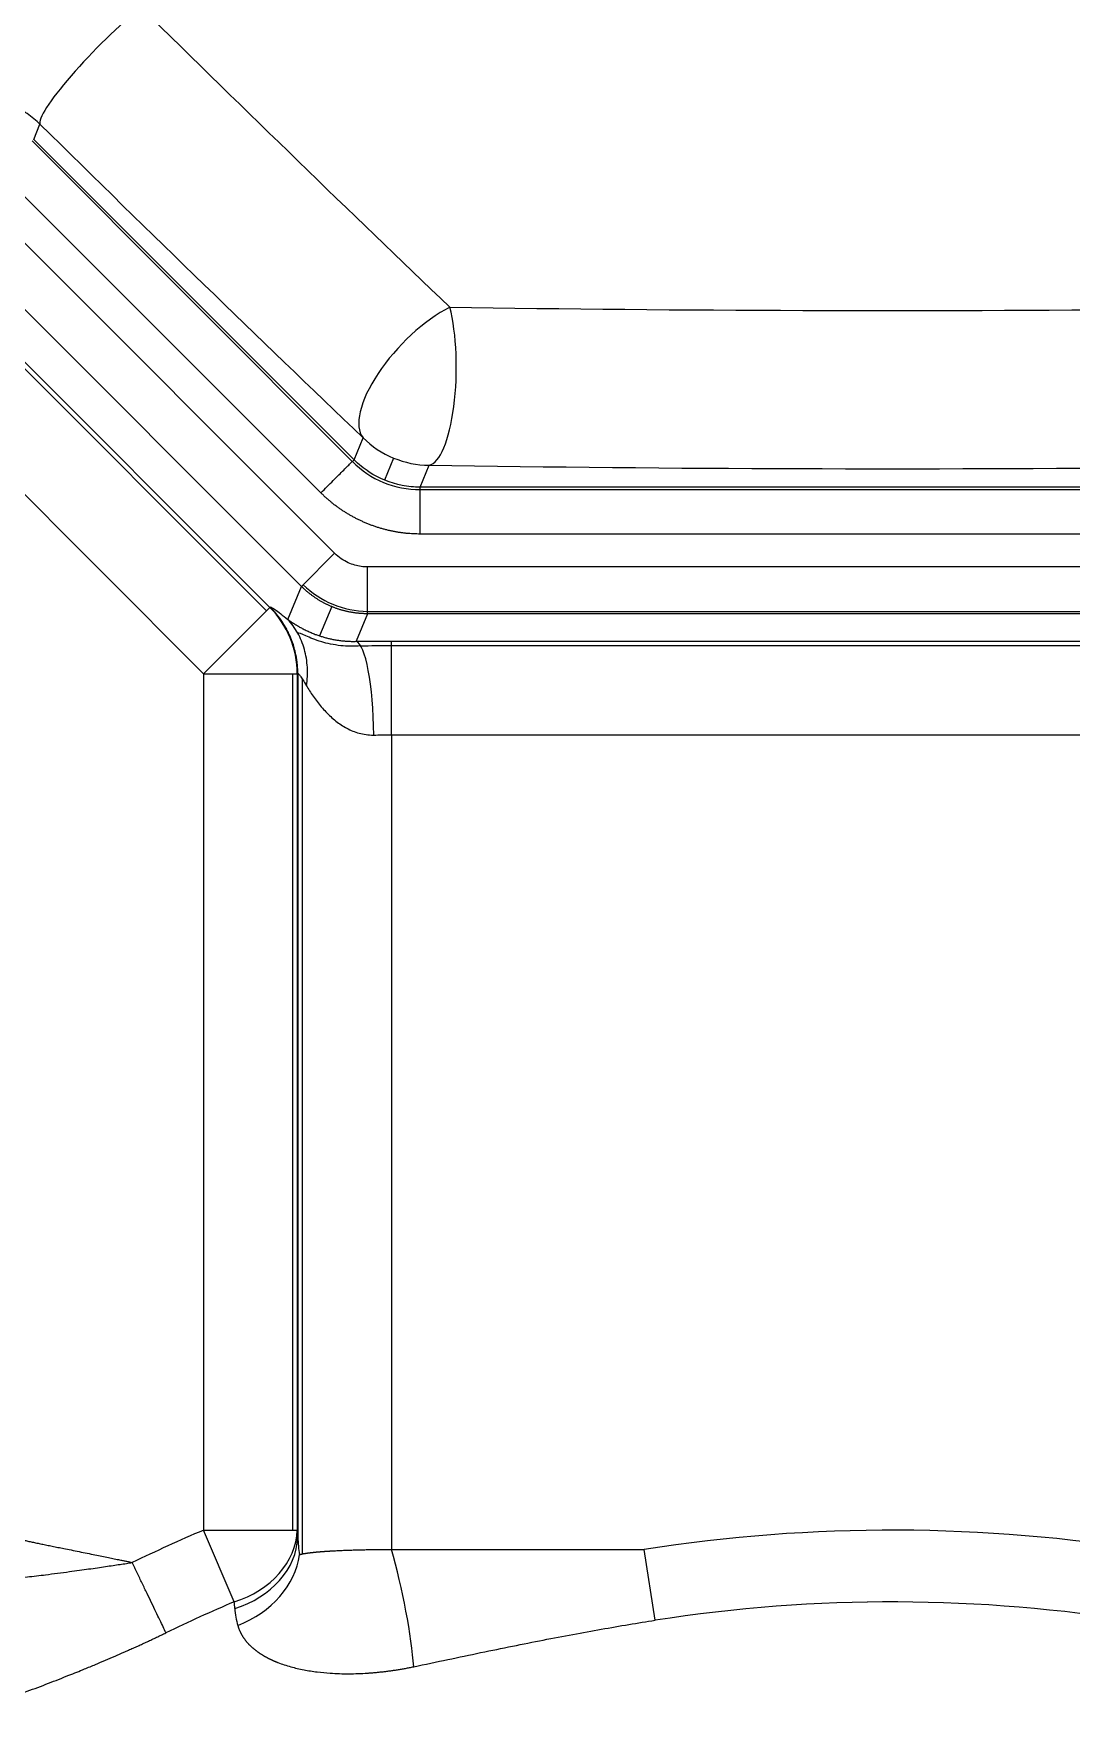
# Model space of a CAD drawing. Header units: millimetres. Extents: x 409 to 2276, y 1039 to 1674.
# Drawn here: x 1738.97 to 1750.04, y 1477.32 to 1495.32 of the extents above; entities that cross this region are included whole.
import ezdxf

# ---------------------------------------------------------------- set-up
doc = ezdxf.new("R2010")
doc.units = ezdxf.units.MM
doc.layers.add('粗实线层', color=7, linetype='Continuous', lineweight=35)

msp = doc.modelspace()

# ---------------------------------------------------------------- linework, layer by layer
at = {"layer": '粗实线层', "lineweight": 20}
for p, q in [((1738.968, 1494.195), (1739.035, 1494.356)), ((1738.951, 1494.178), (1742.367, 1490.761)), ((1742.385, 1490.779), (1738.968, 1494.195)), ((1742.032, 1490.426), (1738.615, 1493.842)), ((1742.177, 1489.782), (1738.762, 1493.197)), ((1741.824, 1489.429), (1738.409, 1492.844)), ((1738.209, 1492.412), (1741.452, 1489.169)), ((1738.244, 1492.447), (1741.488, 1489.204)), ((1737.538, 1491.741), (1740.781, 1488.498)), ((1742.385, 1490.779), (1742.482, 1491.014)), ((1742.806, 1490.797), (1742.709, 1490.563)), ((1743.091, 1490.486), (1743.188, 1490.721)), ((1751.126, 1490.486), (1743.091, 1490.486)), ((1743.091, 1490.462), (1751.126, 1490.462)), ((1751.126, 1489.987), (1743.091, 1489.987)), ((1741.824, 1489.429), (1742.177, 1489.782)), ((1751.132, 1489.636), (1742.53, 1489.636)), ((1742.53, 1489.137), (1742.53, 1489.636)), ((1741.678, 1489.076), (1741.824, 1489.429)), ((1740.781, 1488.498), (1741.488, 1489.204)), ((1741.493, 1489.206), (1741.488, 1489.204)), ((1742.148, 1489.214), (1742.018, 1488.901)), ((1742.53, 1489.162), (1751.127, 1489.162)), ((1742.53, 1489.137), (1742.408, 1488.843)), ((1751.127, 1489.137), (1742.53, 1489.137)), ((1741.704, 1488.88), (1741.709, 1488.882)), ((1742.784, 1488.844), (1751.126, 1488.844)), ((1751.126, 1488.795), (1742.778, 1488.795)), ((1740.781, 1488.498), (1740.781, 1479.367)), ((1740.781, 1488.498), (1741.78, 1488.498)), ((1741.73, 1488.498), (1741.73, 1479.367)), ((1741.785, 1488.5), (1741.78, 1488.498)), ((1741.78, 1488.498), (1741.78, 1479.367)), ((1741.785, 1488.5), (1741.786, 1479.293)), ((1741.835, 1479.113), (1741.835, 1488.44)), ((1742.784, 1487.846), (1751.118, 1487.846)), ((1742.784, 1487.846), (1742.784, 1479.161)), ((1741.108, 1478.603), (1740.781, 1479.367)), ((1740.781, 1479.367), (1741.78, 1479.367)), ((1745.598, 1478.406), (1745.481, 1479.161))]:
    msp.add_line(p, q, dxfattribs=at)
for radius, start, end in [(18.708, 113.1165, 115.6821), (17.205, 80.7357, 98.8461), (17.877, 113.1165, 115.6821), (17.877, 113.1165, 115.6821), (16.44, 80.7353, 98.8461), (16.44, 80.7357, 98.8461)]:
    msp.add_arc((1748.126, 1462.161), radius, start, end, dxfattribs=at)
for centre, major_axis, ratio, start_param, end_param in [((1739.741, 1495.062), (-0.702, -0.713), 0.146148, 4.011817, 6.230257), ((1738.967, 1498.002), (12.124, -12.124), 0.052336, 4.859266, 5.139117), ((1737.835, 1496.87), (12.688, -12.688), 0.052336, 4.859266, 5.139117), ((1743.188, 1491.72), (-0.69, -0.724), 0.413327, 4.00724, 6.225678), ((1743.188, 1491.72), (-0.016, -1), 0.288114, 0.054681, 2.331823), ((1748.126, 1493.226), (16.356, 0), 0.052336, 4.419719, 4.888567), ((1743.188, 1491.72), (-0.924, 0.383), 0.998395, 1.178665, 1.962928), ((1743.082, 1491.463), (0.383, 0.925), 0.998395, 2.739178, 3.544009), ((1748.126, 1491.579), (17.117, 0), 0.052336, 4.419719, 4.888567), ((1742.541, 1490.163), (-0.383, -0.925), 0.998395, 5.901338, 6.665033), ((1740.781, 1488.498), (0.383, -0.924), 0.998395, 1.178665, 1.962928), ((1742.408, 1487.844), (-0.01, 1), 0.188085, 4.710504, 6.229843), ((1742.784, 1488.742), (-1, 0), 0.052408, 4.718419, 5.043874), ((1740.781, 1479.367), (0.997, 0.074), 0.8169, 4.984513, 6.192322), ((1740.787, 1479.293), (0.997, 0.073), 0.813378, 4.985292, 6.193101), ((1741.147, 1462.161), (0, 21.034), 0.052336, 5.664246, 5.670351), ((1740.82, 1479.104), (0.962, 0.272), 0.817719, 4.820299, 5.950431), ((1742.784, 1478.643), (-0.208, 0.978), 0.124819, 3.840046, 5.244264), ((1740.503, 1462.161), (0, 20.099), 0.052336, 5.664246, 5.670351)]:
    msp.add_ellipse(centre, major_axis=major_axis, ratio=ratio, start_param=start_param, end_param=end_param, dxfattribs=at)
for points, degree in [([(1739.035, 1494.356), (1739.015, 1494.375), (1738.972, 1494.414), (1738.899, 1494.47), (1738.818, 1494.522), (1738.728, 1494.568), (1738.631, 1494.608), (1738.532, 1494.637), (1738.433, 1494.657), (1738.368, 1494.664), (1738.336, 1494.666)], 3), ([(1742.53, 1489.636), (1742.507, 1489.636), (1742.462, 1489.639), (1742.393, 1489.653), (1742.322, 1489.679), (1742.249, 1489.72), (1742.2, 1489.759), (1742.177, 1489.782)], 3), ([(1741.493, 1489.206), (1741.496, 1489.207), (1741.508, 1489.205), (1741.544, 1489.182), (1741.6, 1489.14), (1741.65, 1489.1), (1741.678, 1489.076)], 3), ([(1742.408, 1488.843), (1742.594, 1488.844), (1742.784, 1488.844)], 2), ([(1741.785, 1488.5), (1741.787, 1488.501), (1741.793, 1488.499), (1741.811, 1488.476), (1741.839, 1488.434), (1741.864, 1488.394), (1741.878, 1488.37)], 3), ([(1741.786, 1479.293), (1741.787, 1479.26), (1741.791, 1479.194), (1741.798, 1479.134), (1741.802, 1479.104)], 3), ([(1742.784, 1479.161), (1743.094, 1479.161), (1743.706, 1479.161), (1744.605, 1479.161), (1745.191, 1479.161), (1745.481, 1479.161)], 3), ([(1741.113, 1478.532), (1741.115, 1478.5), (1741.123, 1478.437), (1741.137, 1478.379), (1741.145, 1478.351)], 3), ([(1743.022, 1477.91), (1743.268, 1477.962), (1743.744, 1478.063), (1744.411, 1478.198), (1745.031, 1478.313), (1745.414, 1478.377), (1745.598, 1478.406)], 3)]:
    msp.add_open_spline(points, degree=degree, dxfattribs=at)
for points, degree, knots in [([(1742.032, 1490.426), (1742.054, 1490.448), (1742.076, 1490.471), (1742.12, 1490.515), (1742.142, 1490.536), (1742.183, 1490.578), (1742.223, 1490.618), (1742.259, 1490.653), (1742.291, 1490.685), (1742.306, 1490.7), (1742.332, 1490.726), (1742.343, 1490.738), (1742.362, 1490.756), (1742.369, 1490.764), (1742.38, 1490.774), (1742.384, 1490.778), (1742.385, 1490.779)], 3, [0, 0, 0, 0, 0.125, 0.125, 0.25, 0.25, 0.375, 0.5, 0.5, 0.625, 0.625, 0.75, 0.75, 0.875, 0.875, 1, 1, 1, 1]), ([(1743.091, 1490.486), (1743.026, 1490.486), (1742.834, 1490.505), (1742.587, 1490.605), (1742.434, 1490.73), (1742.385, 1490.779)], 3, [0, 0, 0, 0, 0.247378, 0.735472, 1, 1, 1, 1]), ([(1743.091, 1489.987), (1742.793, 1489.987), (1742.516, 1490.103), (1742.241, 1490.217), (1742.032, 1490.426)], 2, [0, 0, 0, 0.5, 0.5, 1, 1, 1]), ([(1742.53, 1489.137), (1742.525, 1489.137), (1742.515, 1489.137), (1742.5, 1489.137), (1742.485, 1489.138), (1742.471, 1489.139), (1742.456, 1489.14), (1742.441, 1489.141), (1742.426, 1489.142), (1742.412, 1489.144), (1742.397, 1489.146), (1742.382, 1489.148), (1742.368, 1489.15), (1742.353, 1489.153), (1742.339, 1489.155), (1742.324, 1489.158), (1742.31, 1489.161), (1742.295, 1489.165), (1742.281, 1489.168), (1742.267, 1489.172), (1742.252, 1489.176), (1742.238, 1489.18), (1742.224, 1489.185), (1742.21, 1489.189), (1742.196, 1489.194), (1742.182, 1489.199), (1742.168, 1489.205), (1742.155, 1489.21), (1742.141, 1489.216), (1742.127, 1489.222), (1742.114, 1489.228), (1742.1, 1489.234), (1742.087, 1489.24), (1742.074, 1489.247), (1742.061, 1489.254), (1742.048, 1489.261), (1742.035, 1489.268), (1742.022, 1489.276), (1742.009, 1489.283), (1741.997, 1489.291), (1741.984, 1489.299), (1741.972, 1489.307), (1741.96, 1489.316), (1741.948, 1489.324), (1741.936, 1489.333), (1741.924, 1489.342), (1741.912, 1489.351), (1741.901, 1489.36), (1741.889, 1489.369), (1741.878, 1489.379), (1741.867, 1489.389), (1741.856, 1489.399), (1741.845, 1489.409), (1741.834, 1489.419), (1741.827, 1489.426), (1741.824, 1489.429)], 3, [0, 0, 0, 0, 0.018873, 0.037745, 0.056617, 0.075489, 0.094361, 0.113233, 0.132104, 0.150975, 0.169846, 0.188716, 0.207587, 0.226457, 0.245327, 0.264197, 0.283067, 0.301936, 0.320805, 0.339674, 0.358543, 0.377412, 0.396281, 0.415149, 0.434017, 0.452885, 0.471753, 0.490621, 0.509488, 0.528356, 0.547223, 0.56609, 0.584957, 0.603824, 0.622691, 0.641557, 0.660424, 0.67929, 0.698156, 0.717022, 0.735888, 0.754754, 0.773619, 0.792485, 0.81135, 0.830216, 0.849081, 0.867946, 0.886811, 0.905676, 0.924541, 0.943406, 0.962271, 0.981135, 1, 1, 1, 1]), ([(1741.785, 1488.5), (1741.785, 1488.505), (1741.785, 1488.516), (1741.785, 1488.532), (1741.784, 1488.548), (1741.783, 1488.562), (1741.782, 1488.577), (1741.781, 1488.591), (1741.78, 1488.604), (1741.779, 1488.616), (1741.777, 1488.628), (1741.775, 1488.64), (1741.774, 1488.651), (1741.772, 1488.661), (1741.771, 1488.671), (1741.769, 1488.681), (1741.767, 1488.689), (1741.761, 1488.722), (1741.745, 1488.788), (1741.717, 1488.868), (1741.686, 1488.936), (1741.663, 1488.981), (1741.639, 1489.021), (1741.619, 1489.053), (1741.601, 1489.078), (1741.586, 1489.099), (1741.57, 1489.12), (1741.552, 1489.142), (1741.534, 1489.163), (1741.514, 1489.185), (1741.5, 1489.199), (1741.493, 1489.206)], 3, [0, 0, 0, 0, 0.02107, 0.041448, 0.061135, 0.08013, 0.098433, 0.116045, 0.132966, 0.149195, 0.164732, 0.179578, 0.193732, 0.207195, 0.219966, 0.232045, 0.243433, 0.25413, 0.357937, 0.504983, 0.576533, 0.641778, 0.700722, 0.75337, 0.785461, 0.818597, 0.852781, 0.888013, 0.924293, 0.961621, 1, 1, 1, 1]), ([(1741.878, 1488.37), (1741.887, 1488.435), (1741.891, 1488.501), (1741.884, 1488.631), (1741.873, 1488.696), (1741.838, 1488.819), (1741.814, 1488.878), (1741.754, 1488.985), (1741.718, 1489.034), (1741.678, 1489.076)], 3, [0, 0, 0, 0, 0.25, 0.25, 0.5, 0.5, 0.75, 0.75, 1, 1, 1, 1]), ([(1741.678, 1489.076), (1741.68, 1489.075), (1741.684, 1489.072), (1741.69, 1489.068), (1741.697, 1489.063), (1741.704, 1489.058), (1741.711, 1489.053), (1741.719, 1489.048), (1741.726, 1489.043), (1741.734, 1489.038), (1741.742, 1489.033), (1741.75, 1489.028), (1741.759, 1489.023), (1741.768, 1489.017), (1741.777, 1489.012), (1741.786, 1489.007), (1741.795, 1489.001), (1741.814, 1488.991), (1741.842, 1488.975), (1741.883, 1488.955), (1741.926, 1488.936), (1741.962, 1488.921), (1741.99, 1488.911), (1742.008, 1488.905), (1742.026, 1488.899), (1742.045, 1488.893), (1742.064, 1488.887), (1742.083, 1488.882), (1742.102, 1488.877), (1742.121, 1488.872), (1742.14, 1488.868), (1742.16, 1488.864), (1742.173, 1488.862), (1742.18, 1488.86)], 3, [0, 0, 0, 0, 0.023463, 0.046917, 0.070364, 0.093805, 0.117244, 0.140681, 0.164119, 0.187558, 0.211003, 0.234453, 0.257911, 0.281379, 0.304858, 0.328352, 0.35186, 0.375386, 0.462026, 0.546062, 0.627614, 0.706809, 0.73604, 0.764726, 0.792876, 0.820498, 0.847603, 0.874202, 0.900304, 0.925922, 0.951069, 0.975757, 1, 1, 1, 1]), ([(1742.457, 1488.794), (1742.383, 1488.788), (1742.31, 1488.789), (1742.168, 1488.805), (1742.099, 1488.82), (1741.971, 1488.858), (1741.913, 1488.882), (1741.824, 1488.921), (1741.795, 1488.935), (1741.785, 1488.932), (1741.785, 1488.932), (1741.784, 1488.93)], 3, [0, 0, 0, 0, 0.192286, 0.192286, 0.411007, 0.411007, 0.668906, 0.668906, 0.95364, 0.95364, 1, 1, 1, 1]), ([(1742.18, 1488.86), (1742.18, 1488.86), (1742.187, 1488.859), (1742.2, 1488.857), (1742.22, 1488.854), (1742.24, 1488.851), (1742.261, 1488.849), (1742.282, 1488.847), (1742.302, 1488.845), (1742.323, 1488.844), (1742.344, 1488.843), (1742.365, 1488.842), (1742.387, 1488.842), (1742.401, 1488.842), (1742.408, 1488.843)], 3, [0, 0, 0, 0, 0.000006, 0.098361, 0.195004, 0.290001, 0.383424, 0.475346, 0.565846, 0.655005, 0.742909, 0.829647, 0.915312, 1, 1, 1, 1]), ([(1741.878, 1488.37), (1741.888, 1488.353), (1741.921, 1488.299), (1741.987, 1488.203), (1742.08, 1488.091), (1742.187, 1487.992), (1742.305, 1487.913), (1742.439, 1487.858), (1742.54, 1487.843), (1742.594, 1487.844), (1742.596, 1487.844)], 3, [0, 0, 0, 0, 0.086469, 0.251855, 0.412381, 0.563507, 0.706223, 0.846792, 0.99385, 1, 1, 1, 1]), ([(1742.596, 1487.844), (1742.603, 1487.844), (1742.665, 1487.845), (1742.728, 1487.846), (1742.784, 1487.846)], 3, [0, 0, 0, 0, 0.11388, 1, 1, 1, 1]), ([(1737.972, 1479.493), (1737.985, 1479.486), (1738.021, 1479.475), (1738.061, 1479.462), (1738.1, 1479.45), (1738.203, 1479.418), (1738.301, 1479.391), (1738.514, 1479.334), (1738.825, 1479.267), (1739.034, 1479.221), (1739.416, 1479.145), (1739.854, 1479.057), (1740.019, 1479.021)], 2, [0, 0, 0, 0.0625, 0.0625, 0.125, 0.125, 0.25, 0.25, 0.5, 0.5, 0.75, 0.75, 1, 1, 1]), ([(1741.802, 1479.104), (1741.803, 1479.105), (1741.805, 1479.105), (1741.808, 1479.107), (1741.812, 1479.108), (1741.815, 1479.109), (1741.819, 1479.11), (1741.823, 1479.111), (1741.828, 1479.112), (1741.832, 1479.113), (1741.837, 1479.114), (1741.841, 1479.115), (1741.846, 1479.116), (1741.851, 1479.116), (1741.857, 1479.117), (1741.862, 1479.118), (1741.868, 1479.119), (1741.873, 1479.12), (1741.879, 1479.121), (1741.885, 1479.122), (1741.891, 1479.123), (1741.898, 1479.124), (1741.904, 1479.124), (1741.911, 1479.125), (1741.917, 1479.126), (1741.924, 1479.127), (1741.931, 1479.128), (1741.938, 1479.128), (1741.945, 1479.129), (1741.952, 1479.13), (1741.959, 1479.131), (1741.966, 1479.131), (1741.974, 1479.132), (1741.981, 1479.133), (1741.989, 1479.134), (1741.996, 1479.134), (1742.004, 1479.135), (1742.011, 1479.136), (1742.019, 1479.136), (1742.027, 1479.137), (1742.035, 1479.138), (1742.043, 1479.138), (1742.05, 1479.139), (1742.058, 1479.139), (1742.066, 1479.14), (1742.074, 1479.141), (1742.082, 1479.141), (1742.09, 1479.142), (1742.098, 1479.142), (1742.107, 1479.143), (1742.115, 1479.143), (1742.123, 1479.144), (1742.131, 1479.144), (1742.139, 1479.145), (1742.153, 1479.146), (1742.174, 1479.147), (1742.201, 1479.148), (1742.229, 1479.149), (1742.258, 1479.151), (1742.287, 1479.152), (1742.316, 1479.153), (1742.346, 1479.154), (1742.376, 1479.155), (1742.407, 1479.156), (1742.438, 1479.157), (1742.469, 1479.158), (1742.5, 1479.158), (1742.531, 1479.159), (1742.563, 1479.159), (1742.594, 1479.16), (1742.626, 1479.16), (1742.658, 1479.161), (1742.69, 1479.161), (1742.721, 1479.161), (1742.753, 1479.161), (1742.774, 1479.161), (1742.784, 1479.161)], 3, [0, 0, 0, 0, 0.011245, 0.022421, 0.033527, 0.044564, 0.055532, 0.06643, 0.077259, 0.088018, 0.098709, 0.109329, 0.119881, 0.130363, 0.140776, 0.151119, 0.161393, 0.171598, 0.181733, 0.191799, 0.201796, 0.211723, 0.221581, 0.23137, 0.241089, 0.250739, 0.26032, 0.269831, 0.279273, 0.288645, 0.297949, 0.307183, 0.316347, 0.325443, 0.334469, 0.343425, 0.352313, 0.361131, 0.369879, 0.378559, 0.387169, 0.39571, 0.404181, 0.412583, 0.420916, 0.42918, 0.437374, 0.445499, 0.453555, 0.461541, 0.469458, 0.477306, 0.485085, 0.492794, 0.500434, 0.525301, 0.55006, 0.574711, 0.599253, 0.623687, 0.648013, 0.672231, 0.696341, 0.720343, 0.744238, 0.768025, 0.791704, 0.815276, 0.838741, 0.862098, 0.885349, 0.908493, 0.931529, 0.954459, 0.977283, 1, 1, 1, 1]), ([(1737.555, 1478.758), (1737.558, 1478.758), (1737.563, 1478.759), (1737.572, 1478.759), (1737.583, 1478.76), (1737.595, 1478.761), (1737.608, 1478.762), (1737.627, 1478.764), (1737.647, 1478.766), (1737.668, 1478.768), (1737.684, 1478.77), (1737.694, 1478.771), (1737.7, 1478.772), (1737.706, 1478.773), (1737.712, 1478.774), (1737.719, 1478.774), (1737.725, 1478.775), (1737.732, 1478.776), (1737.738, 1478.776), (1737.745, 1478.777), (1737.751, 1478.778), (1737.757, 1478.778), (1737.764, 1478.779), (1737.77, 1478.779), (1737.776, 1478.78), (1737.782, 1478.78), (1737.788, 1478.781), (1737.795, 1478.781), (1737.8, 1478.782), (1737.806, 1478.782), (1737.812, 1478.782), (1737.818, 1478.783), (1737.824, 1478.783), (1737.83, 1478.783), (1737.84, 1478.784), (1737.857, 1478.784), (1737.882, 1478.785), (1737.912, 1478.787), (1737.948, 1478.788), (1737.989, 1478.79), (1738.036, 1478.792), (1738.084, 1478.795), (1738.133, 1478.798), (1738.182, 1478.801), (1738.234, 1478.805), (1738.289, 1478.809), (1738.348, 1478.814), (1738.41, 1478.819), (1738.475, 1478.825), (1738.544, 1478.831), (1738.617, 1478.838), (1738.691, 1478.846), (1738.786, 1478.856), (1738.92, 1478.87), (1739.115, 1478.893), (1739.3, 1478.917), (1739.453, 1478.938), (1739.552, 1478.952), (1739.645, 1478.965), (1739.732, 1478.978), (1739.812, 1478.99), (1739.887, 1479.001), (1739.955, 1479.011), (1739.998, 1479.018), (1740.019, 1479.021)], 3, [0, 0, 0, 0, 0.003746, 0.008179, 0.013327, 0.019215, 0.025859, 0.03327, 0.0456, 0.055475, 0.062682, 0.06713, 0.06879, 0.071755, 0.074706, 0.077641, 0.080558, 0.083455, 0.08633, 0.089181, 0.092004, 0.094797, 0.097557, 0.100281, 0.10297, 0.105622, 0.10824, 0.110825, 0.113377, 0.115897, 0.118387, 0.120848, 0.12328, 0.125686, 0.128065, 0.136442, 0.146819, 0.159193, 0.17372, 0.190559, 0.209679, 0.23096, 0.249438, 0.269144, 0.290098, 0.312345, 0.335929, 0.360849, 0.387085, 0.414615, 0.443432, 0.473544, 0.503191, 0.556775, 0.634103, 0.734948, 0.776762, 0.816074, 0.852896, 0.887238, 0.91911, 0.948521, 0.975482, 1, 1, 1, 1]), ([(1740.379, 1478.272), (1740.37, 1478.291), (1740.36, 1478.312), (1740.338, 1478.358), (1740.326, 1478.383), (1740.3, 1478.436), (1740.286, 1478.465), (1740.257, 1478.525), (1740.242, 1478.557), (1740.21, 1478.623), (1740.194, 1478.657), (1740.16, 1478.727), (1740.143, 1478.763), (1740.107, 1478.837), (1740.09, 1478.874), (1740.054, 1478.948), (1740.036, 1478.985), (1740.019, 1479.021)], 3, [0, 0, 0, 0, 0.125, 0.125, 0.25, 0.25, 0.375, 0.375, 0.5, 0.5, 0.625, 0.625, 0.75, 0.75, 0.875, 0.875, 1, 1, 1, 1]), ([(1737.625, 1477.318), (1737.63, 1477.319), (1737.64, 1477.319), (1737.655, 1477.321), (1737.67, 1477.322), (1737.686, 1477.323), (1737.702, 1477.325), (1737.717, 1477.327), (1737.733, 1477.329), (1737.75, 1477.331), (1737.766, 1477.333), (1737.783, 1477.336), (1737.8, 1477.338), (1737.817, 1477.341), (1737.834, 1477.344), (1737.852, 1477.347), (1737.87, 1477.35), (1737.888, 1477.353), (1737.906, 1477.357), (1737.924, 1477.361), (1737.943, 1477.364), (1737.961, 1477.368), (1737.98, 1477.372), (1737.999, 1477.376), (1738.019, 1477.381), (1738.038, 1477.385), (1738.058, 1477.39), (1738.078, 1477.395), (1738.098, 1477.4), (1738.118, 1477.405), (1738.176, 1477.419), (1738.276, 1477.446), (1738.425, 1477.49), (1738.591, 1477.543), (1738.75, 1477.597), (1738.93, 1477.66), (1739.121, 1477.731), (1739.326, 1477.812), (1739.493, 1477.879), (1739.624, 1477.933), (1739.732, 1477.979), (1739.833, 1478.023), (1739.914, 1478.058), (1739.979, 1478.087), (1740.029, 1478.109), (1740.079, 1478.131), (1740.129, 1478.154), (1740.179, 1478.177), (1740.229, 1478.2), (1740.279, 1478.224), (1740.329, 1478.248), (1740.362, 1478.264), (1740.379, 1478.272)], 3, [0, 0, 0, 0, 0.006233, 0.012519, 0.01886, 0.025254, 0.031704, 0.038209, 0.044769, 0.051384, 0.058054, 0.064775, 0.071549, 0.078372, 0.085243, 0.092159, 0.099118, 0.10612, 0.113167, 0.12026, 0.127401, 0.13459, 0.141829, 0.149119, 0.15646, 0.163854, 0.1713, 0.178801, 0.186355, 0.193963, 0.201625, 0.250567, 0.305071, 0.365183, 0.430919, 0.476247, 0.55751, 0.634223, 0.693482, 0.734072, 0.772104, 0.807575, 0.840478, 0.858171, 0.875867, 0.893569, 0.91128, 0.929002, 0.946735, 0.964479, 0.982235, 1, 1, 1, 1]), ([(1741.145, 1478.351), (1741.146, 1478.348), (1741.147, 1478.342), (1741.151, 1478.332), (1741.154, 1478.322), (1741.157, 1478.313), (1741.161, 1478.304), (1741.165, 1478.295), (1741.169, 1478.286), (1741.173, 1478.277), (1741.178, 1478.268), (1741.182, 1478.259), (1741.187, 1478.251), (1741.192, 1478.243), (1741.197, 1478.234), (1741.202, 1478.226), (1741.208, 1478.218), (1741.213, 1478.21), (1741.219, 1478.203), (1741.224, 1478.195), (1741.23, 1478.188), (1741.236, 1478.18), (1741.242, 1478.173), (1741.249, 1478.166), (1741.255, 1478.159), (1741.261, 1478.152), (1741.268, 1478.145), (1741.274, 1478.139), (1741.281, 1478.132), (1741.288, 1478.126), (1741.295, 1478.12), (1741.302, 1478.113), (1741.309, 1478.107), (1741.316, 1478.101), (1741.323, 1478.096), (1741.33, 1478.09), (1741.337, 1478.084), (1741.344, 1478.079), (1741.352, 1478.073), (1741.359, 1478.068), (1741.366, 1478.063), (1741.374, 1478.058), (1741.381, 1478.053), (1741.389, 1478.048), (1741.397, 1478.043), (1741.404, 1478.038), (1741.412, 1478.033), (1741.419, 1478.029), (1741.427, 1478.024), (1741.435, 1478.02), (1741.442, 1478.016), (1741.45, 1478.012), (1741.458, 1478.007), (1741.466, 1478.003), (1741.473, 1477.999), (1741.481, 1477.996), (1741.489, 1477.992), (1741.496, 1477.988), (1741.504, 1477.984), (1741.512, 1477.981), (1741.52, 1477.977), (1741.527, 1477.974), (1741.535, 1477.971), (1741.543, 1477.967), (1741.55, 1477.964), (1741.558, 1477.961), (1741.566, 1477.958), (1741.614, 1477.939), (1741.706, 1477.908), (1741.848, 1477.876), (1741.989, 1477.854), (1742.116, 1477.842), (1742.229, 1477.836), (1742.328, 1477.835), (1742.428, 1477.837), (1742.508, 1477.841), (1742.567, 1477.845), (1742.606, 1477.848), (1742.645, 1477.852), (1742.685, 1477.856), (1742.726, 1477.861), (1742.767, 1477.866), (1742.808, 1477.872), (1742.85, 1477.878), (1742.892, 1477.885), (1742.935, 1477.893), (1742.978, 1477.901), (1743.007, 1477.907), (1743.022, 1477.91)], 3, [0, 0, 0, 0, 0.006853, 0.013666, 0.020439, 0.02717, 0.033862, 0.040512, 0.047123, 0.053693, 0.060223, 0.066712, 0.073161, 0.079569, 0.085937, 0.092265, 0.098552, 0.104799, 0.111006, 0.117172, 0.123299, 0.129385, 0.13543, 0.141435, 0.147401, 0.153326, 0.15921, 0.165055, 0.17086, 0.176625, 0.18235, 0.188035, 0.19368, 0.199285, 0.204849, 0.210374, 0.215859, 0.221304, 0.22671, 0.232075, 0.237402, 0.242688, 0.247935, 0.253142, 0.25831, 0.263438, 0.268526, 0.273575, 0.278584, 0.283554, 0.288484, 0.293376, 0.298227, 0.30304, 0.307814, 0.312548, 0.317243, 0.321899, 0.326516, 0.331094, 0.335632, 0.340132, 0.344592, 0.349014, 0.353396, 0.35774, 0.362044, 0.36631, 0.439516, 0.508834, 0.574344, 0.636135, 0.678069, 0.719786, 0.761304, 0.802646, 0.818246, 0.833997, 0.8499, 0.865959, 0.882174, 0.898544, 0.915068, 0.931746, 0.948578, 0.965564, 0.982705, 1, 1, 1, 1])]:
    msp.add_open_spline(points, degree=degree, knots=knots, dxfattribs=at)
for points, weights in [([(1743.091, 1489.987), (1743.091, 1490.268), (1743.091, 1490.472), (1743.091, 1490.486)], [1.15914994302, 0.946929489168, 0.94695002098, 1.15921153846]), ([(1742.784, 1487.846), (1742.784, 1488.407), (1742.784, 1488.815), (1742.784, 1488.844)], [1.1593877653, 0.947010745942, 0.94687083713, 1.15896803886])]:
    msp.add_rational_spline(points, weights, degree=3, dxfattribs=at)

doc.saveas('drawing.dxf')
